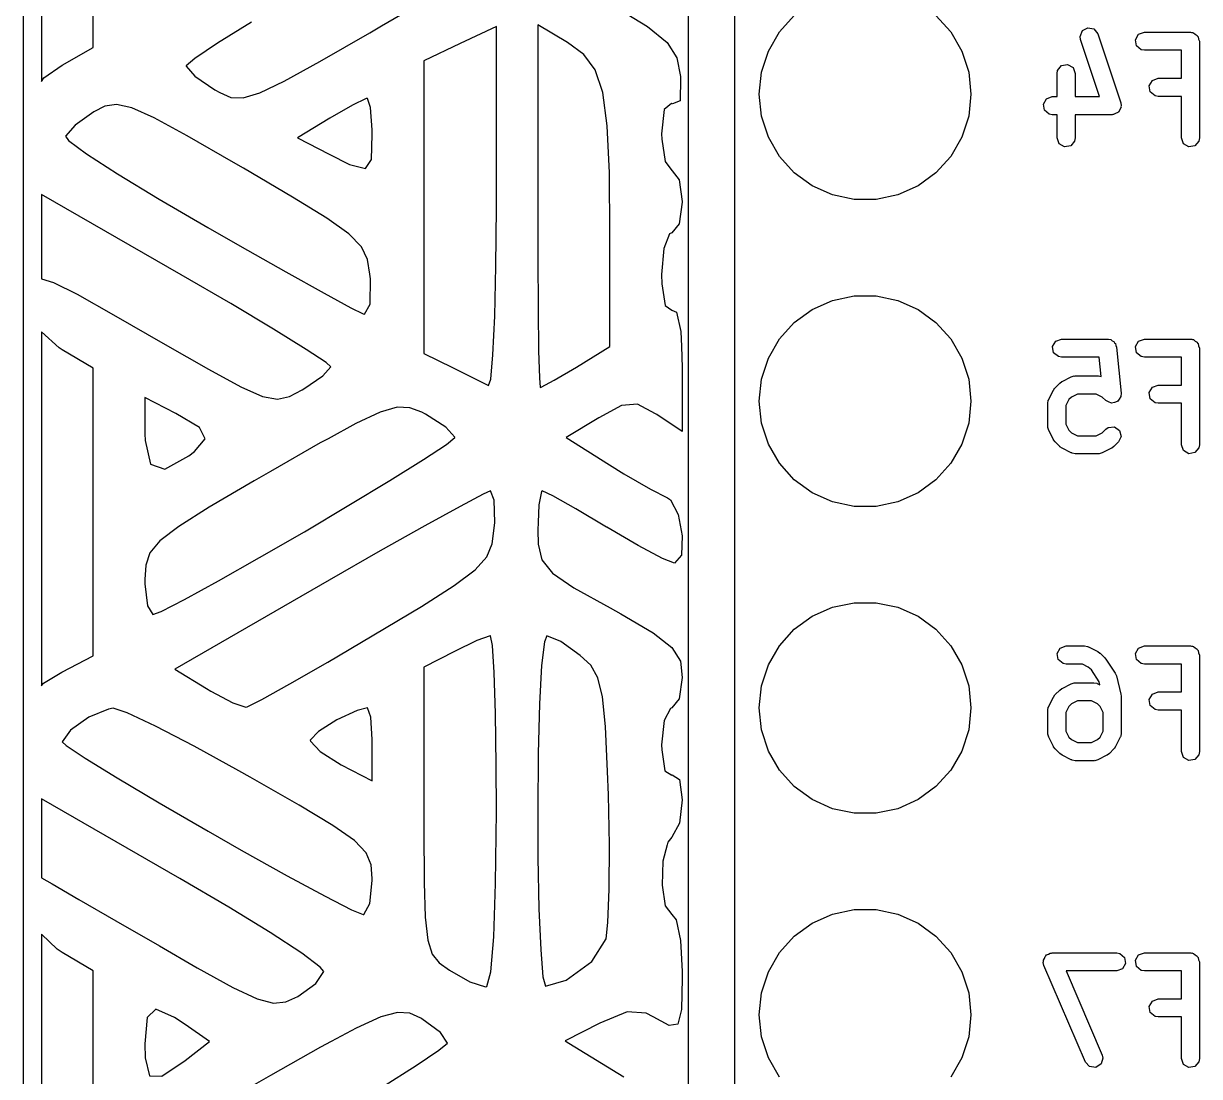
# Model space of a CAD drawing. Extents: x 19 to 403, y -177 to -75.
# Drawn here: x 156.62 to 166.35, y -104.08 to -95.37 of the extents above; entities that cross this region are included whole.
import ezdxf

# ---------------------------------------------------------------- set-up
doc = ezdxf.new("R2010")
doc.units = 0
doc.layers.add('BLACK', color=7, linetype='CONTINUOUS')

msp = doc.modelspace()

# ---------------------------------------------------------------- linework, layer by layer
at = {"layer": 'BLACK', "linetype": 'CONTINUOUS'}
for p, q in [((156.616, -177.009), (156.616, -81.759)), ((162.12, -115.001), (162.12, -81.9809)), ((162.501, -82.1718), (162.501, -114.811)), ((156.766, -92.8976), (156.766, -95.8471)), ((157.193, -95.5659), (157.193, -93.2002)), ((159.578, -95.3854), (159.964, -95.1584)), ((161.503, -95.2225), (161.78, -95.392)), ((158.502, -95.3553), (158.222, -95.5292)), ((162.871, -95.4362), (162.994, -95.3001)), ((164.167, -95.3001), (164.289, -95.4362)), ((159.067, -95.681), (159.481, -95.4421)), ((159.481, -95.4421), (159.578, -95.3854)), ((160.529, -95.3897), (160.229, -95.5324)), ((160.529, -96.8921), (160.529, -95.3897)), ((161.119, -95.5241), (160.871, -95.3773)), ((160.871, -95.3773), (160.871, -96.8787)), ((161.78, -95.392), (161.942, -95.5233)), ((162.78, -95.5949), (162.871, -95.4362)), ((164.289, -95.4362), (164.381, -95.5949)), ((165.36, -95.473), (165.379, -95.4253)), ((165.379, -95.4253), (165.424, -95.4009)), ((165.424, -95.4009), (165.474, -95.4112)), ((165.474, -95.4112), (165.506, -95.4514)), ((165.506, -95.4514), (165.696, -96.0228)), ((165.818, -95.5002), (165.844, -95.4557)), ((165.844, -95.4557), (165.892, -95.4382)), ((165.892, -95.4382), (166.273, -95.4382)), ((166.273, -95.4382), (166.282, -95.4399)), ((166.282, -95.4399), (166.286, -95.4393)), ((166.286, -95.4393), (166.289, -95.441)), ((166.289, -95.441), (166.298, -95.4427)), ((166.298, -95.4427), (166.313, -95.4552)), ((166.313, -95.4552), (166.33, -95.465)), ((166.33, -95.465), (166.332, -95.4713)), ((156.937, -95.7116), (157.193, -95.5659)), ((158.222, -95.5292), (158.033, -95.6556)), ((160.229, -95.5324), (159.93, -95.6752)), ((161.252, -95.6214), (161.119, -95.5241)), ((161.942, -95.5233), (162.022, -95.6499)), ((165.363, -95.4988), (165.36, -95.473)), ((165.521, -95.9715), (165.363, -95.4988)), ((165.827, -95.5507), (165.818, -95.5002)), ((165.866, -95.5837), (165.827, -95.5507)), ((166.332, -95.4713), (166.338, -95.4757)), ((166.338, -95.4757), (166.341, -95.4949)), ((166.341, -95.4949), (166.348, -95.5132)), ((166.348, -95.5132), (166.348, -96.3132)), ((158.033, -95.6556), (157.963, -95.717)), ((161.347, -95.7497), (161.252, -95.6214)), ((162.022, -95.6499), (162.053, -95.8053)), ((162.723, -95.7691), (162.78, -95.5949)), ((164.381, -95.5949), (164.438, -95.7691)), ((165.892, -95.5882), (165.866, -95.5837)), ((166.198, -95.5882), (165.892, -95.5882)), ((166.198, -95.8191), (166.198, -95.5882)), ((156.784, -95.8167), (156.937, -95.7116)), ((157.963, -95.717), (157.963, -95.7194)), ((157.963, -95.7194), (158.035, -95.8025)), ((158.774, -95.8438), (159.067, -95.681)), ((159.93, -95.6752), (159.93, -98.0962)), ((161.41, -95.9372), (161.347, -95.7497)), ((165.169, -95.7798), (165.174, -95.7542)), ((165.174, -95.7542), (165.207, -95.7149)), ((165.207, -95.7149), (165.257, -95.706)), ((165.257, -95.706), (165.302, -95.7316)), ((165.302, -95.7316), (165.319, -95.7798)), ((156.766, -95.8471), (156.784, -95.8167)), ((158.035, -95.8025), (158.198, -95.9143)), ((158.572, -95.9407), (158.774, -95.8438)), ((162.054, -95.8224), (162.049, -96.0056)), ((162.053, -95.8053), (162.054, -95.8224)), ((162.704, -95.9513), (162.723, -95.7691)), ((164.438, -95.7691), (164.457, -95.9513)), ((165.169, -95.9715), (165.169, -95.7798)), ((165.319, -95.7798), (165.319, -95.9715)), ((165.932, -95.8811), (165.958, -95.8367)), ((165.958, -95.8367), (166.006, -95.8191)), ((166.006, -95.8191), (166.198, -95.8191)), ((158.198, -95.9143), (158.24, -95.9381)), ((158.24, -95.9381), (158.333, -95.9776)), ((158.434, -95.9818), (158.572, -95.9407)), ((161.447, -96.2122), (161.41, -95.9372)), ((162.723, -96.1335), (162.704, -95.9513)), ((164.457, -95.9513), (164.438, -96.1335)), ((165.941, -95.9316), (165.932, -95.8811)), ((165.98, -95.9646), (165.941, -95.9316)), ((157.29, -96.0509), (157.198, -96.0986)), ((157.386, -96.0362), (157.29, -96.0509)), ((157.512, -96.065), (157.386, -96.0362)), ((158.333, -95.9776), (158.434, -95.9818)), ((159.338, -96.042), (159.152, -96.1491)), ((159.453, -95.9874), (159.338, -96.042)), ((159.462, -95.9856), (159.453, -95.9874)), ((159.488, -96.0609), (159.462, -95.9856)), ((161.979, -96.0272), (161.918, -96.0769)), ((161.988, -96.0321), (161.979, -96.0272)), ((162.049, -96.0056), (161.988, -96.0321)), ((165.056, -96.0335), (165.082, -95.9891)), ((165.065, -96.084), (165.056, -96.0335)), ((165.082, -95.9891), (165.13, -95.9715)), ((165.13, -95.9715), (165.169, -95.9715)), ((165.319, -95.9715), (165.521, -95.9715)), ((165.696, -96.0228), (165.7, -96.0486)), ((165.7, -96.0486), (165.698, -96.0539)), ((165.698, -96.0539), (165.699, -96.0595)), ((166.006, -95.9691), (165.98, -95.9646)), ((166.198, -95.9691), (166.006, -95.9691)), ((166.198, -96.3132), (166.198, -95.9691)), ((157.198, -96.0986), (157.044, -96.2079)), ((157.697, -96.1477), (157.512, -96.065)), ((157.969, -96.2949), (157.697, -96.1477)), ((159.152, -96.1491), (158.883, -96.3127)), ((159.502, -96.246), (159.488, -96.0609)), ((161.918, -96.0769), (161.897, -96.2799)), ((162.78, -96.3077), (162.723, -96.1335)), ((164.438, -96.1335), (164.381, -96.3077)), ((165.104, -96.117), (165.065, -96.084)), ((165.13, -96.1215), (165.104, -96.117)), ((165.169, -96.1215), (165.13, -96.1215)), ((165.169, -96.3132), (165.169, -96.1215)), ((165.625, -96.1215), (165.319, -96.1215)), ((165.319, -96.1215), (165.319, -96.3132)), ((165.63, -96.1196), (165.625, -96.1215)), ((165.636, -96.1207), (165.63, -96.1196)), ((165.654, -96.111), (165.636, -96.1207)), ((165.673, -96.104), (165.654, -96.111)), ((165.676, -96.099), (165.673, -96.104)), ((165.681, -96.0963), (165.676, -96.099)), ((165.689, -96.0773), (165.681, -96.0963)), ((165.699, -96.0595), (165.689, -96.0773)), ((157.044, -96.2079), (156.963, -96.2995)), ((159.502, -96.2849), (159.502, -96.246)), ((161.465, -96.6029), (161.447, -96.2122)), ((156.963, -96.2995), (156.989, -96.3336)), ((156.989, -96.3336), (157.138, -96.4439)), ((158.355, -96.5169), (157.969, -96.2949)), ((158.883, -96.3127), (159.146, -96.4484)), ((159.495, -96.4912), (159.502, -96.2849)), ((161.897, -96.2799), (161.898, -96.3235)), ((161.898, -96.3235), (161.926, -96.509)), ((162.871, -96.4664), (162.78, -96.3077)), ((164.381, -96.3077), (164.289, -96.4664)), ((165.187, -96.3614), (165.169, -96.3132)), ((165.315, -96.3388), (165.282, -96.3781)), ((165.319, -96.3132), (165.315, -96.3388)), ((166.215, -96.3614), (166.198, -96.3132)), ((166.343, -96.3388), (166.31, -96.3781)), ((166.348, -96.3132), (166.343, -96.3388)), ((157.138, -96.4439), (157.395, -96.6113)), ((165.231, -96.387), (165.187, -96.3614)), ((165.282, -96.3781), (165.231, -96.387)), ((166.26, -96.387), (166.215, -96.3614)), ((166.31, -96.3781), (166.26, -96.387)), ((158.436, -96.5638), (158.355, -96.5169)), ((159.146, -96.4484), (159.313, -96.5319)), ((159.313, -96.5319), (159.445, -96.5673)), ((159.445, -96.5673), (159.495, -96.4912)), ((161.926, -96.509), (161.982, -96.5842)), ((162.994, -96.6025), (162.871, -96.4664)), ((164.289, -96.4664), (164.167, -96.6025)), ((157.395, -96.6113), (157.738, -96.8201)), ((158.843, -96.8025), (158.436, -96.5638)), ((161.469, -97.1093), (161.465, -96.6029)), ((161.982, -96.5842), (161.983, -96.5843)), ((161.983, -96.5843), (162.043, -96.6607)), ((163.142, -96.7102), (162.994, -96.6025)), ((164.167, -96.6025), (164.019, -96.7102)), ((162.043, -96.6607), (162.068, -96.8408)), ((163.31, -96.7847), (163.142, -96.7102)), ((164.019, -96.7102), (163.851, -96.7847)), ((157.92, -97.4453), (156.766, -96.7814)), ((156.766, -96.7814), (156.766, -97.4783)), ((157.738, -96.8201), (158.14, -97.0546)), ((159.126, -96.9768), (158.843, -96.8025)), ((163.489, -96.8228), (163.31, -96.7847)), ((163.672, -96.8228), (163.489, -96.8228)), ((163.851, -96.7847), (163.672, -96.8228)), ((160.525, -97.3748), (160.529, -96.8921)), ((160.871, -96.8787), (160.871, -97.3034)), ((162.068, -96.844), (162.042, -97.0231)), ((162.068, -96.8408), (162.068, -96.844)), ((159.308, -97.1072), (159.126, -96.9768)), ((162.042, -97.0231), (161.982, -97.0974)), ((158.14, -97.0546), (158.405, -97.2052)), ((159.412, -97.2145), (159.308, -97.1072)), ((161.469, -98.0406), (161.469, -97.1093)), ((161.962, -97.107), (161.916, -97.2284)), ((161.982, -97.0974), (161.962, -97.107)), ((158.405, -97.2052), (158.787, -97.4212)), ((159.463, -97.3192), (159.412, -97.2145)), ((159.483, -97.442), (159.463, -97.3192)), ((160.871, -97.3034), (160.874, -97.7334)), ((161.916, -97.2284), (161.897, -97.4445)), ((160.516, -97.7896), (160.525, -97.3748)), ((156.766, -97.4783), (156.865, -97.5091)), ((156.865, -97.5091), (157.061, -97.6076)), ((158.331, -97.6844), (157.92, -97.4453)), ((158.787, -97.4212), (159.103, -97.5973)), ((159.487, -97.4793), (159.483, -97.442)), ((159.485, -97.6889), (159.487, -97.4793)), ((161.897, -97.4445), (161.898, -97.5196)), ((157.061, -97.6076), (157.362, -97.7764)), ((159.103, -97.5973), (159.325, -97.7183)), ((161.898, -97.5196), (161.926, -97.7003)), ((158.684, -97.8954), (158.331, -97.6844)), ((159.439, -97.7709), (159.485, -97.6889)), ((161.926, -97.7003), (161.982, -97.7388)), ((163.142, -97.7324), (163.31, -97.6579)), ((163.31, -97.6579), (163.489, -97.6198)), ((163.489, -97.6198), (163.672, -97.6198)), ((163.672, -97.6198), (163.851, -97.6579)), ((163.851, -97.6579), (164.019, -97.7324)), ((157.362, -97.7764), (157.789, -98.0226)), ((159.325, -97.7183), (159.426, -97.7692)), ((159.426, -97.7692), (159.439, -97.7709)), ((160.501, -98.1099), (160.516, -97.7896)), ((160.874, -97.7334), (160.879, -98.0744)), ((161.982, -97.7388), (162.02, -97.7563)), ((162.02, -97.7563), (162.056, -97.915)), ((162.994, -97.8401), (163.142, -97.7324)), ((164.019, -97.7324), (164.167, -97.8401)), ((158.956, -98.0633), (158.684, -97.8954)), ((162.871, -97.9762), (162.994, -97.8401)), ((164.167, -97.8401), (164.289, -97.9762)), ((156.91, -98.0511), (156.766, -97.9175)), ((156.766, -97.9175), (156.766, -100.847)), ((162.056, -97.915), (162.061, -98.0406)), ((162.78, -98.1349), (162.871, -97.9762)), ((164.289, -97.9762), (164.381, -98.1349)), ((165.132, -98.0402), (165.158, -97.9957)), ((165.158, -97.9957), (165.206, -97.9782)), ((165.206, -97.9782), (165.587, -97.9782)), ((165.587, -97.9782), (165.591, -97.9789)), ((165.591, -97.9789), (165.593, -97.9784)), ((165.593, -97.9784), (165.595, -97.9797)), ((165.595, -97.9797), (165.613, -97.9827)), ((165.613, -97.9827), (165.625, -97.9929)), ((165.625, -97.9929), (165.639, -97.9995)), ((165.639, -97.9995), (165.644, -98.0089)), ((165.818, -98.0402), (165.844, -97.9957)), ((165.844, -97.9957), (165.892, -97.9782)), ((165.892, -97.9782), (166.273, -97.9782)), ((166.273, -97.9782), (166.282, -97.9799)), ((166.282, -97.9799), (166.286, -97.9793)), ((166.286, -97.9793), (166.289, -97.981)), ((166.289, -97.981), (166.298, -97.9827)), ((166.298, -97.9827), (166.313, -97.9952)), ((166.313, -97.9952), (166.33, -98.005)), ((156.937, -98.0673), (156.91, -98.0511)), ((157.193, -98.2188), (156.937, -98.0673)), ((157.789, -98.0226), (158.148, -98.2283)), ((159.121, -98.1731), (158.956, -98.0633)), ((159.93, -98.0962), (160.165, -98.2141)), ((160.879, -98.0744), (160.885, -98.299)), ((161.191, -98.2101), (161.469, -98.0406)), ((162.061, -98.0406), (162.068, -98.2139)), ((165.141, -98.0907), (165.132, -98.0402)), ((165.18, -98.1237), (165.141, -98.0907)), ((165.644, -98.0089), (165.652, -98.0157)), ((165.652, -98.0157), (165.655, -98.0314)), ((165.655, -98.0314), (165.662, -98.0457)), ((165.662, -98.0457), (165.7, -98.4267)), ((165.827, -98.0907), (165.818, -98.0402)), ((165.866, -98.1237), (165.827, -98.0907)), ((166.33, -98.005), (166.332, -98.0113)), ((166.332, -98.0113), (166.338, -98.0157)), ((166.338, -98.0157), (166.341, -98.0349)), ((166.341, -98.0349), (166.348, -98.0532)), ((166.348, -98.0532), (166.348, -98.8532)), ((159.16, -98.2081), (159.121, -98.1731)), ((160.483, -98.3091), (160.501, -98.1099)), ((162.723, -98.3091), (162.78, -98.1349)), ((164.381, -98.1349), (164.438, -98.3091)), ((165.206, -98.1282), (165.18, -98.1237)), ((165.519, -98.1282), (165.206, -98.1282)), ((165.535, -98.2872), (165.519, -98.1282)), ((165.892, -98.1282), (165.866, -98.1237)), ((166.198, -98.1282), (165.892, -98.1282)), ((166.198, -98.3591), (166.198, -98.1282)), ((157.193, -100.599), (157.193, -98.2188)), ((158.148, -98.2283), (158.415, -98.3733)), ((158.935, -98.3907), (159.094, -98.2811)), ((159.094, -98.2811), (159.16, -98.2081)), ((160.165, -98.2141), (160.348, -98.3055)), ((161.008, -98.3191), (161.191, -98.2101)), ((162.068, -98.2139), (162.068, -98.742)), ((165.211, -98.329), (165.287, -98.2909)), ((165.287, -98.2909), (165.312, -98.2834)), ((165.312, -98.2834), (165.316, -98.2845)), ((165.316, -98.2845), (165.32, -98.2829)), ((165.32, -98.2829), (165.511, -98.2829)), ((165.511, -98.2829), (165.535, -98.2872)), ((158.415, -98.3733), (158.595, -98.4524)), ((160.348, -98.3055), (160.464, -98.3632)), ((160.464, -98.3632), (160.483, -98.3091)), ((160.885, -98.299), (160.892, -98.3799)), ((160.892, -98.3799), (160.9, -98.377)), ((160.9, -98.377), (161.008, -98.3191)), ((162.704, -98.4913), (162.723, -98.3091)), ((164.438, -98.3091), (164.457, -98.4913)), ((165.139, -98.4006), (165.152, -98.3826)), ((165.152, -98.3826), (165.153, -98.3811)), ((165.153, -98.3811), (165.191, -98.343)), ((165.191, -98.343), (165.209, -98.3301)), ((165.209, -98.3301), (165.211, -98.329)), ((165.932, -98.4211), (165.958, -98.3767)), ((165.958, -98.3767), (166.006, -98.3591)), ((166.006, -98.3591), (166.198, -98.3591)), ((157.877, -98.594), (157.621, -98.4613)), ((157.621, -98.4613), (157.621, -98.7629)), ((158.595, -98.4524), (158.718, -98.4761)), ((158.718, -98.4761), (158.817, -98.4547)), ((158.817, -98.4547), (158.922, -98.3984)), ((158.922, -98.3984), (158.935, -98.3907)), ((165.093, -98.5103), (165.097, -98.4847)), ((165.097, -98.4847), (165.1, -98.4812)), ((165.1, -98.4812), (165.101, -98.4768)), ((165.101, -98.4768), (165.139, -98.4006)), ((165.268, -98.4786), (165.243, -98.528)), ((165.289, -98.4577), (165.268, -98.4786)), ((165.338, -98.4329), (165.289, -98.4577)), ((165.493, -98.4329), (165.338, -98.4329)), ((165.543, -98.4577), (165.493, -98.4329)), ((165.572, -98.4872), (165.543, -98.4577)), ((165.573, -98.4874), (165.572, -98.4872)), ((165.573, -98.4878), (165.573, -98.4874)), ((165.596, -98.4982), (165.573, -98.4878)), ((165.683, -98.4742), (165.669, -98.495)), ((165.698, -98.4535), (165.683, -98.4742)), ((165.7, -98.4267), (165.698, -98.4526)), ((165.698, -98.4526), (165.698, -98.4531)), ((165.698, -98.4531), (165.698, -98.4535)), ((165.941, -98.4716), (165.932, -98.4211)), ((165.98, -98.5046), (165.941, -98.4716)), ((159.567, -98.5818), (159.365, -98.6771)), ((159.707, -98.5416), (159.567, -98.5818)), ((159.812, -98.5459), (159.707, -98.5416)), ((159.911, -98.5843), (159.812, -98.5459)), ((159.943, -98.6005), (159.911, -98.5843)), ((161.566, -98.5268), (161.376, -98.6289)), ((161.696, -98.5176), (161.566, -98.5268)), ((161.847, -98.5971), (161.696, -98.5176)), ((162.723, -98.6735), (162.704, -98.4913)), ((164.457, -98.4913), (164.438, -98.6735)), ((165.093, -98.7008), (165.093, -98.5103)), ((165.243, -98.528), (165.243, -98.6831)), ((165.619, -98.5088), (165.596, -98.4982)), ((165.644, -98.5021), (165.619, -98.5089)), ((165.619, -98.5089), (165.619, -98.5087)), ((165.619, -98.5087), (165.619, -98.5088)), ((165.668, -98.4956), (165.644, -98.5021)), ((165.669, -98.495), (165.668, -98.4952)), ((165.668, -98.4952), (165.668, -98.4956)), ((166.006, -98.5091), (165.98, -98.5046)), ((166.198, -98.5091), (166.006, -98.5091)), ((166.198, -98.8532), (166.198, -98.5091)), ((158.072, -98.7103), (157.877, -98.594)), ((159.365, -98.6771), (159.136, -98.8026)), ((160.111, -98.7059), (159.943, -98.6005)), ((161.376, -98.6289), (161.108, -98.7921)), ((161.857, -98.6035), (161.847, -98.5971)), ((162.068, -98.742), (161.857, -98.6035)), ((162.78, -98.8477), (162.723, -98.6735)), ((164.438, -98.6735), (164.381, -98.8477)), ((157.621, -98.7629), (157.622, -98.8164)), ((158.12, -98.8026), (158.072, -98.7103)), ((160.186, -98.7889), (160.111, -98.7059)), ((165.094, -98.705), (165.093, -98.7008)), ((165.093, -98.7094), (165.094, -98.705)), ((165.101, -98.7343), (165.093, -98.7094)), ((165.139, -98.8105), (165.101, -98.7343)), ((165.243, -98.6831), (165.268, -98.7326)), ((165.268, -98.7326), (165.289, -98.7534)), ((165.289, -98.7534), (165.338, -98.7782)), ((165.338, -98.7782), (165.493, -98.7782)), ((165.493, -98.7782), (165.543, -98.7534)), ((165.543, -98.7534), (165.572, -98.724)), ((165.572, -98.724), (165.593, -98.709)), ((165.593, -98.709), (165.645, -98.7045)), ((165.645, -98.7045), (165.687, -98.734)), ((165.687, -98.734), (165.7, -98.7835)), ((157.622, -98.8164), (157.668, -99.0124)), ((158.031, -98.9089), (158.12, -98.8026)), ((159.072, -98.8377), (158.66, -99.0744)), ((159.136, -98.8026), (159.072, -98.8377)), ((159.927, -98.976), (160.117, -98.851)), ((160.117, -98.851), (160.186, -98.7921)), ((160.186, -98.7921), (160.186, -98.7889)), ((161.108, -98.7921), (161.107, -98.7927)), ((161.107, -98.7927), (161.466, -99.0193)), ((162.871, -99.0064), (162.78, -98.8477)), ((164.381, -98.8477), (164.289, -99.0064)), ((165.14, -98.8117), (165.139, -98.8105)), ((165.153, -98.83), (165.14, -98.8117)), ((165.191, -98.8681), (165.153, -98.83)), ((165.193, -98.8688), (165.191, -98.8681)), ((165.211, -98.8822), (165.193, -98.8688)), ((165.64, -98.8681), (165.622, -98.881)), ((165.678, -98.83), (165.64, -98.8681)), ((165.7, -98.7835), (165.678, -98.83)), ((166.215, -98.9014), (166.198, -98.8532)), ((166.348, -98.8532), (166.343, -98.8788)), ((157.786, -99.0541), (157.984, -98.9453)), ((157.984, -98.9453), (158.031, -98.9089)), ((165.287, -98.9203), (165.211, -98.8822)), ((165.291, -98.9208), (165.287, -98.9203)), ((165.295, -98.9237), (165.291, -98.9208)), ((165.32, -98.9282), (165.295, -98.9237)), ((165.511, -98.9282), (165.32, -98.9282)), ((165.515, -98.9266), (165.511, -98.9282)), ((165.519, -98.9277), (165.515, -98.9266)), ((165.544, -98.9203), (165.519, -98.9277)), ((165.621, -98.8822), (165.544, -98.9203)), ((165.622, -98.881), (165.621, -98.8822)), ((166.26, -98.927), (166.215, -98.9014)), ((166.31, -98.9181), (166.26, -98.927)), ((166.343, -98.8788), (166.31, -98.9181)), ((157.668, -99.0124), (157.786, -99.0541)), ((159.648, -99.1495), (159.927, -98.976)), ((161.466, -99.0193), (161.585, -99.0931)), ((162.994, -99.1425), (162.871, -99.0064)), ((164.289, -99.0064), (164.167, -99.1425)), ((158.525, -99.1523), (158.153, -99.3703)), ((158.66, -99.0744), (158.525, -99.1523)), ((159.309, -99.3541), (159.648, -99.1495)), ((161.585, -99.0931), (161.805, -99.2211)), ((163.142, -99.2502), (162.994, -99.1425)), ((164.167, -99.1425), (164.019, -99.2502)), ((160.419, -99.2623), (160.229, -99.3626)), ((160.481, -99.2354), (160.419, -99.2623)), ((160.512, -99.3103), (160.481, -99.2354)), ((160.902, -99.2406), (160.88, -99.3498)), ((160.909, -99.2354), (160.902, -99.2406)), ((160.996, -99.2763), (160.909, -99.2354)), ((161.805, -99.2211), (161.946, -99.2925)), ((163.31, -99.3247), (163.142, -99.2502)), ((164.019, -99.2502), (163.851, -99.3247)), ((158.94, -99.5724), (159.309, -99.3541)), ((160.229, -99.3626), (159.936, -99.5238)), ((160.516, -99.4953), (160.512, -99.3103)), ((160.88, -99.3498), (160.874, -99.4953)), ((161.188, -99.3834), (160.996, -99.2763)), ((161.946, -99.2925), (161.97, -99.3076)), ((161.97, -99.3076), (162.035, -99.4303)), ((163.489, -99.3628), (163.31, -99.3247)), ((163.672, -99.3628), (163.489, -99.3628)), ((163.851, -99.3247), (163.672, -99.3628)), ((158.153, -99.3703), (157.9, -99.5292)), ((161.442, -99.5338), (161.188, -99.3834)), ((162.035, -99.4303), (162.068, -99.6068)), ((157.9, -99.5292), (157.744, -99.6486)), ((159.936, -99.5238), (159.567, -99.732)), ((160.494, -99.6729), (160.512, -99.5438)), ((160.512, -99.5438), (160.516, -99.4953)), ((160.874, -99.4953), (160.871, -99.5561)), ((160.871, -99.5561), (160.874, -99.6747)), ((161.444, -99.5345), (161.442, -99.5338)), ((161.703, -99.6856), (161.444, -99.5345)), ((157.744, -99.6486), (157.66, -99.7485)), ((158.57, -99.7868), (158.94, -99.5724)), ((162.068, -99.6068), (162.06, -99.7653)), ((157.66, -99.7485), (157.627, -99.8483)), ((159.567, -99.732), (159.146, -99.9734)), ((160.449, -99.781), (160.494, -99.6729)), ((160.874, -99.6747), (160.905, -99.8053)), ((161.904, -99.7932), (161.703, -99.6856)), ((157.627, -99.8483), (157.621, -99.968)), ((158.229, -99.98), (158.57, -99.7868)), ((160.353, -99.8892), (160.449, -99.781)), ((160.905, -99.8053), (160.993, -99.9144)), ((162.004, -99.8338), (161.904, -99.7932)), ((162.06, -99.7653), (162.004, -99.8338)), ((160.181, -100.019), (160.353, -99.8892)), ((160.993, -99.9144), (161.171, -100.036)), ((157.621, -99.968), (157.621, -100.003)), ((157.621, -100.003), (157.642, -100.186)), ((159.146, -99.9734), (157.868, -100.711)), ((157.948, -100.134), (158.229, -99.98)), ((159.91, -100.191), (160.181, -100.019)), ((161.171, -100.036), (161.47, -100.203)), ((157.755, -100.233), (157.948, -100.134)), ((157.642, -100.186), (157.685, -100.259)), ((157.685, -100.259), (157.755, -100.233)), ((159.516, -100.427), (159.91, -100.191)), ((161.47, -100.203), (161.56, -100.252)), ((163.142, -100.272), (163.31, -100.198)), ((163.31, -100.198), (163.489, -100.16)), ((163.489, -100.16), (163.672, -100.16)), ((163.672, -100.16), (163.851, -100.198)), ((163.851, -100.198), (164.019, -100.272)), ((161.56, -100.252), (161.828, -100.409)), ((162.994, -100.38), (163.142, -100.272)), ((164.019, -100.272), (164.167, -100.38)), ((159.502, -100.435), (159.516, -100.427)), ((160.478, -100.433), (160.368, -100.474)), ((160.482, -100.433), (160.478, -100.433)), ((160.497, -100.514), (160.482, -100.433)), ((160.947, -100.433), (160.927, -100.484)), ((161.062, -100.482), (160.947, -100.433)), ((161.828, -100.409), (161.982, -100.53)), ((162.871, -100.516), (162.994, -100.38)), ((164.167, -100.38), (164.289, -100.516)), ((159.135, -100.651), (159.502, -100.435)), ((160.368, -100.474), (160.182, -100.563)), ((160.51, -100.738), (160.497, -100.514)), ((160.927, -100.484), (160.904, -100.68)), ((161.224, -100.596), (161.062, -100.482)), ((161.982, -100.53), (162.052, -100.644)), ((162.78, -100.675), (162.871, -100.516)), ((164.289, -100.516), (164.381, -100.675)), ((165.196, -100.536), (165.244, -100.518)), ((165.244, -100.518), (165.397, -100.518)), ((165.397, -100.518), (165.422, -100.523)), ((165.422, -100.523), (165.426, -100.526)), ((165.426, -100.526), (165.43, -100.526)), ((165.43, -100.526), (165.506, -100.564)), ((165.844, -100.536), (165.892, -100.518)), ((165.892, -100.518), (166.273, -100.518)), ((166.273, -100.518), (166.282, -100.52)), ((166.282, -100.52), (166.286, -100.519)), ((166.286, -100.519), (166.289, -100.521)), ((166.289, -100.521), (166.298, -100.523)), ((166.298, -100.523), (166.313, -100.535)), ((156.932, -100.734), (157.193, -100.599)), ((160.182, -100.563), (159.93, -100.694)), ((161.311, -100.678), (161.224, -100.596)), ((165.17, -100.58), (165.196, -100.536)), ((165.179, -100.631), (165.17, -100.58)), ((165.506, -100.564), (165.524, -100.578)), ((165.524, -100.578), (165.526, -100.578)), ((165.526, -100.578), (165.564, -100.616)), ((165.564, -100.616), (165.57, -100.626)), ((165.57, -100.626), (165.573, -100.628)), ((165.573, -100.628), (165.649, -100.742)), ((165.818, -100.58), (165.844, -100.536)), ((165.827, -100.631), (165.818, -100.58)), ((166.313, -100.535), (166.33, -100.545)), ((166.33, -100.545), (166.332, -100.551)), ((166.332, -100.551), (166.338, -100.556)), ((166.338, -100.556), (166.341, -100.575)), ((166.341, -100.575), (166.348, -100.593)), ((166.348, -100.593), (166.348, -101.393)), ((157.868, -100.711), (158.131, -100.871)), ((158.82, -100.831), (159.135, -100.651)), ((159.93, -100.694), (159.93, -101.879)), ((160.904, -100.68), (160.887, -100.998)), ((161.37, -100.781), (161.311, -100.678)), ((162.052, -100.644), (162.068, -100.78)), ((162.723, -100.849), (162.78, -100.675)), ((164.381, -100.675), (164.438, -100.849)), ((165.219, -100.664), (165.179, -100.631)), ((165.244, -100.668), (165.219, -100.664)), ((165.379, -100.668), (165.244, -100.668)), ((165.428, -100.693), (165.379, -100.668)), ((165.453, -100.717), (165.428, -100.693)), ((165.517, -100.814), (165.453, -100.717)), ((165.866, -100.664), (165.827, -100.631)), ((165.892, -100.668), (165.866, -100.664)), ((166.198, -100.668), (165.892, -100.668)), ((166.198, -100.899), (166.198, -100.668)), ((156.78, -100.826), (156.932, -100.734)), ((160.521, -101.077), (160.51, -100.738)), ((161.408, -100.939), (161.37, -100.781)), ((162.068, -100.78), (162.043, -100.957)), ((165.287, -100.831), (165.312, -100.823)), ((165.312, -100.823), (165.316, -100.824)), ((165.316, -100.824), (165.32, -100.823)), ((165.32, -100.823), (165.473, -100.823)), ((165.473, -100.823), (165.498, -100.827)), ((165.524, -100.84), (165.517, -100.814)), ((165.649, -100.742), (165.66, -100.765)), ((165.66, -100.765), (165.66, -100.765)), ((165.66, -100.765), (165.698, -100.918)), ((156.766, -100.847), (156.78, -100.826)), ((158.131, -100.871), (158.165, -100.891)), ((158.165, -100.891), (158.349, -100.989)), ((158.587, -100.961), (158.82, -100.831)), ((162.704, -101.031), (162.723, -100.849)), ((164.438, -100.849), (164.457, -101.031)), ((165.153, -100.921), (165.191, -100.883)), ((165.191, -100.883), (165.209, -100.87)), ((165.209, -100.87), (165.211, -100.869)), ((165.211, -100.869), (165.287, -100.831)), ((165.498, -100.827), (165.502, -100.83)), ((165.502, -100.83), (165.506, -100.831)), ((165.506, -100.831), (165.524, -100.84)), ((165.698, -100.918), (165.699, -100.933)), ((165.932, -100.961), (165.958, -100.917)), ((165.958, -100.917), (166.006, -100.899)), ((166.006, -100.899), (166.198, -100.899)), ((158.349, -100.989), (158.457, -101.025)), ((158.466, -101.022), (158.587, -100.961)), ((160.887, -100.998), (160.875, -101.409)), ((161.433, -101.186), (161.408, -100.939)), ((162.043, -100.957), (161.982, -101.031)), ((165.1, -101.021), (165.101, -101.017)), ((165.101, -101.017), (165.139, -100.941)), ((165.139, -100.941), (165.152, -100.923)), ((165.152, -100.923), (165.153, -100.921)), ((165.289, -100.998), (165.268, -101.019)), ((165.338, -100.973), (165.289, -100.998)), ((165.455, -100.973), (165.338, -100.973)), ((165.504, -100.998), (165.455, -100.973)), ((165.525, -101.019), (165.504, -100.998)), ((165.699, -100.933), (165.7, -100.936)), ((165.7, -100.936), (165.7, -101.241)), ((165.941, -101.012), (165.932, -100.961)), ((165.98, -101.045), (165.941, -101.012)), ((157.156, -101.108), (157.004, -101.216)), ((157.318, -101.04), (157.156, -101.108)), ((157.359, -101.034), (157.318, -101.04)), ((157.475, -101.073), (157.359, -101.034)), ((157.708, -101.183), (157.475, -101.073)), ((158.457, -101.025), (158.466, -101.022)), ((159.376, -101.052), (159.21, -101.13)), ((159.464, -101.031), (159.376, -101.052)), ((159.489, -101.107), (159.464, -101.031)), ((159.502, -101.292), (159.489, -101.107)), ((160.527, -101.505), (160.521, -101.077)), ((161.97, -101.035), (161.918, -101.136)), ((161.982, -101.031), (161.97, -101.035)), ((162.723, -101.213), (162.704, -101.031)), ((164.457, -101.031), (164.438, -101.213)), ((165.093, -101.05), (165.097, -101.025)), ((165.093, -101.241), (165.093, -101.05)), ((165.097, -101.025), (165.1, -101.021)), ((165.268, -101.019), (165.243, -101.068)), ((165.243, -101.068), (165.243, -101.223)), ((165.55, -101.068), (165.525, -101.019)), ((165.55, -101.223), (165.55, -101.068)), ((166.006, -101.049), (165.98, -101.045)), ((166.198, -101.049), (166.006, -101.049)), ((166.198, -101.393), (166.198, -101.049)), ((158.027, -101.348), (157.708, -101.183)), ((159.21, -101.13), (159.056, -101.226)), ((161.45, -101.556), (161.433, -101.186)), ((161.918, -101.136), (161.897, -101.336)), ((157.004, -101.216), (156.937, -101.312)), ((159.056, -101.226), (158.989, -101.299)), ((158.989, -101.299), (158.99, -101.306)), ((158.99, -101.306), (159.072, -101.393)), ((159.502, -101.333), (159.502, -101.292)), ((162.78, -101.388), (162.723, -101.213)), ((164.438, -101.213), (164.381, -101.388)), ((165.094, -101.245), (165.093, -101.241)), ((165.093, -101.249), (165.094, -101.245)), ((165.101, -101.274), (165.093, -101.249)), ((165.139, -101.351), (165.101, -101.274)), ((165.243, -101.223), (165.268, -101.273)), ((165.268, -101.273), (165.289, -101.293)), ((165.289, -101.293), (165.338, -101.318)), ((165.455, -101.318), (165.504, -101.293)), ((165.504, -101.293), (165.525, -101.273)), ((165.525, -101.273), (165.55, -101.223)), ((165.692, -101.274), (165.654, -101.351)), ((165.693, -101.27), (165.692, -101.274)), ((165.696, -101.266), (165.693, -101.27)), ((165.7, -101.241), (165.696, -101.266)), ((156.937, -101.312), (156.969, -101.342)), ((156.969, -101.342), (157.126, -101.446)), ((158.399, -101.551), (158.027, -101.348)), ((159.072, -101.393), (159.246, -101.502)), ((159.502, -101.634), (159.502, -101.333)), ((161.897, -101.336), (161.898, -101.377)), ((161.898, -101.377), (161.924, -101.551)), ((162.871, -101.546), (162.78, -101.388)), ((164.381, -101.388), (164.289, -101.546)), ((165.14, -101.352), (165.139, -101.351)), ((165.153, -101.37), (165.14, -101.352)), ((165.191, -101.408), (165.153, -101.37)), ((165.338, -101.318), (165.455, -101.318)), ((165.64, -101.37), (165.602, -101.408)), ((165.641, -101.369), (165.64, -101.37)), ((165.654, -101.351), (165.641, -101.369)), ((166.215, -101.441), (166.198, -101.393)), ((166.348, -101.393), (166.343, -101.419)), ((157.126, -101.446), (157.391, -101.61)), ((159.246, -101.502), (159.502, -101.634)), ((160.875, -101.409), (160.871, -101.887)), ((165.193, -101.409), (165.191, -101.408)), ((165.211, -101.422), (165.193, -101.409)), ((165.287, -101.46), (165.211, -101.422)), ((165.291, -101.461), (165.287, -101.46)), ((165.295, -101.464), (165.291, -101.461)), ((165.32, -101.468), (165.295, -101.464)), ((165.473, -101.468), (165.32, -101.468)), ((165.477, -101.467), (165.473, -101.468)), ((165.481, -101.468), (165.477, -101.467)), ((165.506, -101.46), (165.481, -101.468)), ((165.582, -101.422), (165.506, -101.46)), ((165.584, -101.421), (165.582, -101.422)), ((165.602, -101.408), (165.584, -101.421)), ((166.26, -101.467), (166.215, -101.441)), ((166.31, -101.458), (166.26, -101.467)), ((166.343, -101.419), (166.31, -101.458)), ((158.492, -101.603), (158.399, -101.551)), ((160.529, -101.887), (160.527, -101.505)), ((161.456, -101.75), (161.45, -101.556)), ((161.924, -101.551), (161.982, -101.587)), ((161.982, -101.587), (161.984, -101.586)), ((161.984, -101.586), (162.044, -101.623)), ((162.994, -101.682), (162.871, -101.546)), ((164.289, -101.546), (164.167, -101.682)), ((157.391, -101.61), (157.738, -101.816)), ((158.898, -101.835), (158.492, -101.603)), ((162.044, -101.623), (162.068, -101.791)), ((163.142, -101.79), (162.994, -101.682)), ((164.167, -101.682), (164.019, -101.79)), ((157.911, -102.442), (156.766, -101.783)), ((156.766, -101.783), (156.766, -102.437)), ((161.465, -102.164), (161.456, -101.75)), ((162.068, -101.791), (162.044, -101.985)), ((163.31, -101.865), (163.142, -101.79)), ((164.019, -101.79), (163.851, -101.865)), ((157.738, -101.816), (158.143, -102.051)), ((159.177, -102.004), (158.898, -101.835)), ((159.93, -101.879), (159.93, -102.053)), ((160.523, -102.483), (160.529, -101.887)), ((160.871, -101.887), (160.873, -102.269)), ((163.489, -101.903), (163.31, -101.865)), ((163.851, -101.865), (163.672, -101.903)), ((162.044, -101.985), (161.982, -102.1)), ((163.672, -101.903), (163.489, -101.903)), ((158.143, -102.051), (158.418, -102.207)), ((159.354, -102.129), (159.177, -102.004)), ((159.93, -102.053), (159.932, -102.459)), ((159.451, -102.231), (159.354, -102.129)), ((161.463, -102.531), (161.465, -102.164)), ((161.943, -102.164), (161.908, -102.3)), ((161.948, -102.143), (161.943, -102.164)), ((161.982, -102.1), (161.948, -102.143)), ((158.418, -102.207), (158.799, -102.42)), ((159.493, -102.329), (159.451, -102.231)), ((160.873, -102.269), (160.882, -102.695)), ((159.502, -102.443), (159.493, -102.329)), ((161.908, -102.3), (161.9, -102.499)), ((156.766, -102.437), (156.854, -102.488)), ((158.314, -102.679), (157.911, -102.442)), ((158.799, -102.42), (159.111, -102.589)), ((159.482, -102.65), (159.502, -102.459)), ((159.502, -102.459), (159.502, -102.443)), ((159.932, -102.459), (159.932, -102.475)), ((159.932, -102.475), (159.941, -102.764)), ((156.854, -102.488), (157.075, -102.616)), ((160.508, -102.927), (160.523, -102.483)), ((161.453, -102.808), (161.463, -102.531)), ((161.9, -102.499), (161.925, -102.669)), ((157.075, -102.616), (157.381, -102.793)), ((159.111, -102.589), (159.329, -102.701)), ((159.433, -102.741), (159.482, -102.65)), ((161.925, -102.669), (161.982, -102.742)), ((158.658, -102.891), (158.314, -102.679)), ((159.329, -102.701), (159.426, -102.742)), ((159.426, -102.742), (159.433, -102.741)), ((159.941, -102.764), (159.962, -102.952)), ((160.882, -102.695), (160.896, -103.033)), ((161.982, -102.742), (162.018, -102.784)), ((163.142, -102.812), (163.31, -102.738)), ((163.31, -102.738), (163.489, -102.7)), ((163.489, -102.7), (163.672, -102.7)), ((163.672, -102.7), (163.851, -102.738)), ((163.851, -102.738), (164.019, -102.812)), ((157.381, -102.793), (157.74, -103.001)), ((161.438, -102.942), (161.453, -102.808)), ((162.018, -102.784), (162.054, -102.955)), ((162.994, -102.92), (163.142, -102.812)), ((164.019, -102.812), (164.167, -102.92)), ((156.895, -103.029), (156.766, -102.904)), ((156.766, -102.904), (156.766, -105.853)), ((158.918, -103.062), (158.658, -102.891)), ((159.962, -102.952), (159.999, -103.068)), ((160.483, -103.214), (160.508, -102.927)), ((161.319, -103.131), (161.438, -102.942)), ((162.054, -102.955), (162.068, -103.212)), ((162.871, -103.056), (162.994, -102.92)), ((164.167, -102.92), (164.289, -103.056)), ((156.937, -103.055), (156.895, -103.029)), ((157.193, -103.206), (156.937, -103.055)), ((157.74, -103.001), (158.052, -103.181)), ((160.896, -103.033), (160.914, -103.256)), ((162.78, -103.215), (162.871, -103.056)), ((164.289, -103.056), (164.381, -103.215)), ((165.098, -103.07), (165.113, -103.06)), ((165.113, -103.06), (165.122, -103.061)), ((165.122, -103.061), (165.13, -103.058)), ((165.13, -103.058), (165.663, -103.058)), ((165.663, -103.058), (165.689, -103.063)), ((165.844, -103.076), (165.892, -103.058)), ((165.892, -103.058), (166.273, -103.058)), ((166.273, -103.058), (166.282, -103.06)), ((166.282, -103.06), (166.286, -103.059)), ((166.286, -103.059), (166.289, -103.061)), ((166.289, -103.061), (166.298, -103.063)), ((159.071, -103.177), (158.918, -103.062)), ((159.999, -103.068), (160.057, -103.142)), ((160.057, -103.142), (160.141, -103.202)), ((161.108, -103.283), (161.319, -103.131)), ((165.055, -103.137), (165.058, -103.129)), ((165.061, -103.163), (165.055, -103.137)), ((165.056, -103.12), (165.065, -103.105)), ((165.058, -103.129), (165.056, -103.12)), ((165.065, -103.105), (165.07, -103.088)), ((165.07, -103.088), (165.077, -103.083)), ((165.077, -103.083), (165.082, -103.076)), ((165.082, -103.076), (165.098, -103.07)), ((165.689, -103.063), (165.728, -103.096)), ((165.737, -103.146), (165.711, -103.191)), ((165.728, -103.096), (165.737, -103.146)), ((165.818, -103.12), (165.844, -103.076)), ((165.827, -103.171), (165.818, -103.12)), ((166.298, -103.063), (166.313, -103.075)), ((166.313, -103.075), (166.33, -103.085)), ((166.33, -103.085), (166.332, -103.091)), ((166.332, -103.091), (166.338, -103.096)), ((166.338, -103.096), (166.341, -103.115)), ((166.341, -103.115), (166.348, -103.133)), ((166.348, -103.133), (166.348, -103.933)), ((157.193, -105.572), (157.193, -103.206)), ((158.052, -103.181), (158.348, -103.344)), ((159.034, -103.312), (159.1, -103.212)), ((159.1, -103.212), (159.071, -103.177)), ((160.141, -103.202), (160.31, -103.297)), ((160.449, -103.336), (160.483, -103.214)), ((160.914, -103.256), (160.935, -103.335)), ((162.068, -103.212), (162.068, -103.267)), ((162.723, -103.389), (162.78, -103.215)), ((164.381, -103.215), (164.438, -103.389)), ((165.404, -103.963), (165.061, -103.163)), ((165.663, -103.208), (165.244, -103.208)), ((165.244, -103.208), (165.542, -103.904)), ((165.711, -103.191), (165.663, -103.208)), ((165.866, -103.204), (165.827, -103.171)), ((165.892, -103.208), (165.866, -103.204)), ((166.198, -103.208), (165.892, -103.208)), ((166.198, -103.439), (166.198, -103.208)), ((158.348, -103.344), (158.549, -103.438)), ((158.886, -103.42), (159.034, -103.312)), ((160.31, -103.297), (160.44, -103.34)), ((160.44, -103.34), (160.449, -103.336)), ((160.935, -103.335), (161.108, -103.283)), ((162.068, -103.267), (162.061, -103.527)), ((158.549, -103.438), (158.686, -103.475)), ((158.788, -103.465), (158.886, -103.42)), ((162.704, -103.571), (162.723, -103.389)), ((164.438, -103.389), (164.457, -103.571)), ((165.958, -103.457), (166.006, -103.439)), ((166.006, -103.439), (166.198, -103.439)), ((157.71, -103.524), (157.638, -103.592)), ((157.865, -103.592), (157.71, -103.524)), ((158.686, -103.475), (158.788, -103.465)), ((161.611, -103.547), (161.385, -103.639)), ((161.77, -103.558), (161.611, -103.547)), ((162.061, -103.527), (162.031, -103.649)), ((165.932, -103.501), (165.958, -103.457)), ((165.941, -103.552), (165.932, -103.501)), ((157.638, -103.592), (157.621, -103.811)), ((157.955, -103.652), (157.865, -103.592)), ((159.572, -103.589), (159.37, -103.682)), ((159.71, -103.552), (159.572, -103.589)), ((159.812, -103.558), (159.71, -103.552)), ((159.905, -103.599), (159.812, -103.558)), ((159.913, -103.604), (159.905, -103.599)), ((160.067, -103.717), (159.913, -103.604)), ((161.385, -103.639), (161.098, -103.787)), ((161.826, -103.587), (161.77, -103.558)), ((161.958, -103.659), (161.826, -103.587)), ((162.723, -103.753), (162.704, -103.571)), ((164.457, -103.571), (164.438, -103.753)), ((165.98, -103.585), (165.941, -103.552)), ((166.006, -103.589), (165.98, -103.585)), ((166.198, -103.589), (166.006, -103.589)), ((166.198, -103.933), (166.198, -103.589)), ((158.156, -103.793), (157.955, -103.652)), ((159.37, -103.682), (159.162, -103.793)), ((160.124, -103.807), (160.067, -103.717)), ((162.031, -103.649), (161.958, -103.659)), ((157.621, -103.811), (157.624, -103.928)), ((157.953, -103.95), (158.156, -103.793)), ((159.075, -103.84), (158.66, -104.074)), ((159.162, -103.793), (159.075, -103.84)), ((160.054, -103.865), (160.124, -103.807)), ((161.098, -103.787), (161.13, -103.807)), ((161.13, -103.807), (161.583, -104.084)), ((162.78, -103.928), (162.723, -103.753)), ((164.438, -103.753), (164.381, -103.928)), ((157.624, -103.928), (157.659, -104.076)), ((159.866, -103.991), (160.054, -103.865)), ((162.871, -104.086), (162.78, -103.928)), ((164.381, -103.928), (164.289, -104.086)), ((165.548, -103.929), (165.533, -103.978)), ((165.542, -103.904), (165.548, -103.929)), ((166.215, -103.981), (166.198, -103.933)), ((166.348, -103.933), (166.343, -103.959)), ((157.76, -104.079), (157.953, -103.95)), ((159.588, -104.168), (159.866, -103.991)), ((165.439, -104), (165.404, -103.963)), ((165.49, -104.006), (165.439, -104)), ((165.533, -103.978), (165.49, -104.006)), ((166.26, -104.007), (166.215, -103.981)), ((166.31, -103.998), (166.26, -104.007)), ((166.343, -103.959), (166.31, -103.998)), ((157.659, -104.076), (157.76, -104.079)), ((158.66, -104.074), (158.447, -104.195))]:
    msp.add_line(p, q, dxfattribs=at)

doc.saveas('drawing.dxf')
